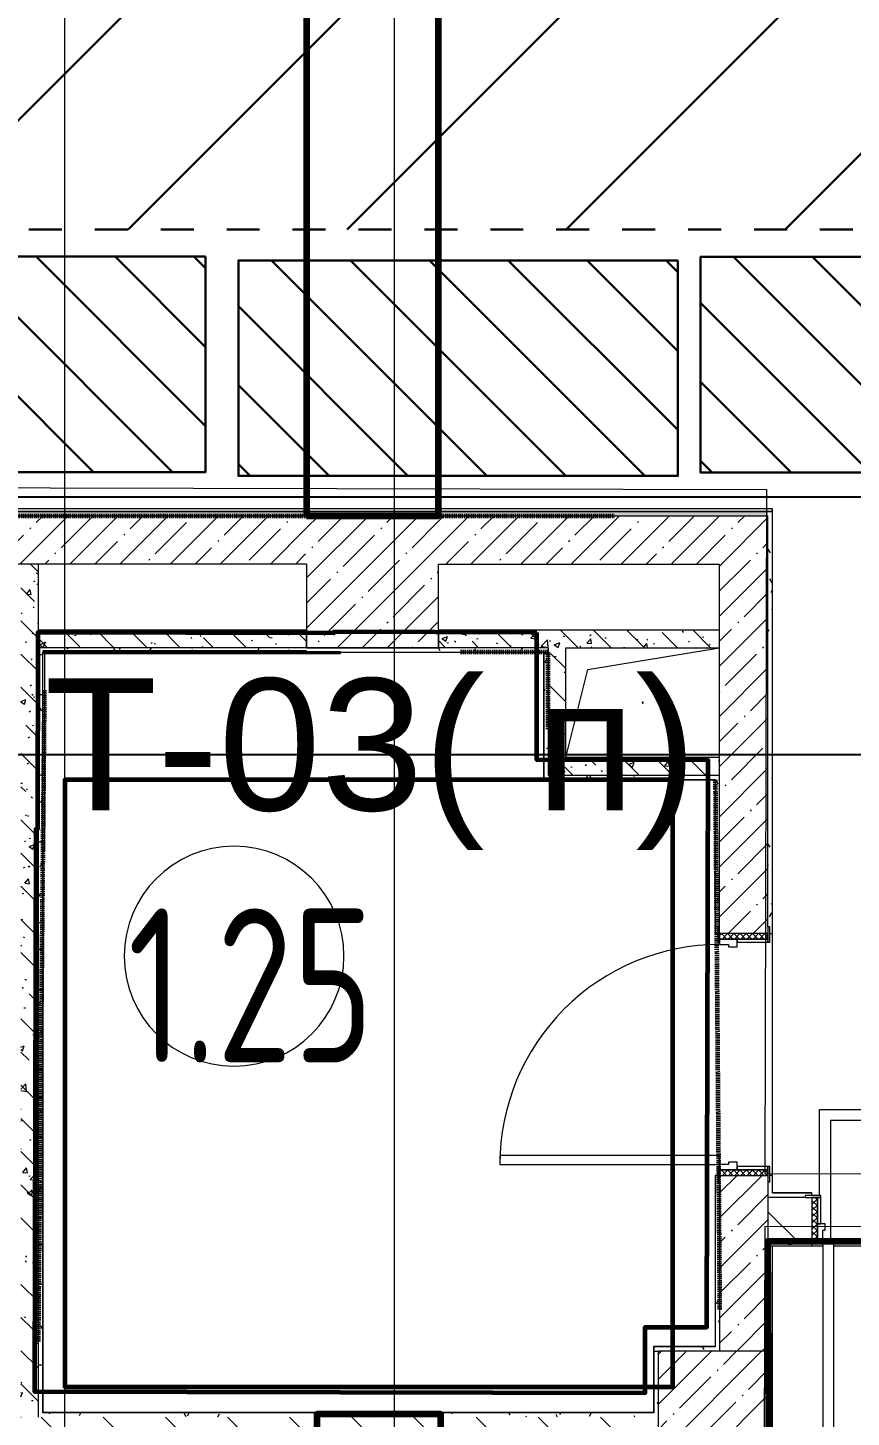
# Model space of a CAD drawing. Header units: millimetres. Extents: x -249154 to 415037, y -45458 to 354837.
# Drawn here: x 16906 to 20654, y 10964 to 17283 of the extents above; entities that cross this region are included whole.
import ezdxf

# ---------------------------------------------------------------- set-up
doc = ezdxf.new("R2010")
doc.units = ezdxf.units.MM
doc.linetypes.add('200_ШТРИХ__ш1_п0_6_', pattern=[320, 200, -120])
doc.linetypes.add('Штрих короткий', pattern=[600, 300, -300])
for name, color, linetype, lineweight in [('0) НЗ Ремонт штукатурка', 6, 'Continuous', 60), ('0) строит. леса', 20, 'Continuous', 30), ('1) FK16 Остаток', 12, 'Continuous', 60), ('2)1 штукатурка', 4, 'Continuous', 35), ('3)1 шпаклевка', 4, 'Continuous', 35), ('3.4) Ремонт базовой шпаклевки', 6, 'Continuous', 60), ('3.4) Шп. фин 4 в 529 поз 11227м2', 6, 'Continuous', 140), ('4) демонтаж НЗ №2', 1, 'Continuous', 35), ('4.4) РВР ремонт Штукатурки', 160, 'зигзаг', 35), ('5.5) Перег WD5', 3, 'Continuous', 60), ('501 заделка отвертсии ком', 5, 'Continuous', 158), ('549 штукатурка гипсом', 40, 'Continuous', 60), ('666 покраска FK1', 211, 'Continuous', 60), ('839 штук откосы', 3, 'Continuous', 158), ('874 шпакл откосы', 5, 'Continuous', 158), ('923 Люки', 170, 'Continuous', 120), ('A-AREA-BNDY', 7, 'Continuous', 5), ('A-AREA-IDEN', 7, 'Continuous', 9), ('A-DOOR-2', 7, 'Continuous', 5), ('A-DOOR-FRAM-2', 7, 'Continuous', 5), ('A-FLOR', 7, 'Continuous', 9), ('A-GENM', 7, 'Continuous', 9), ('A-WALL', 7, 'Continuous', 5), ('I-WALL', 7, 'Continuous', 5), ('S-COLS', 7, 'Continuous', 9), ('S-COLS-1', 7, 'Continuous', 5), ('Оси', 7, 'Continuous', 9)]:
    doc.layers.add(name, color=color, linetype=linetype, lineweight=lineweight)
for name, color, linetype, lineweight, true_color in [('A-DOOR-1', 7, 'Continuous', 5, 0xc0c0c0), ('A-DOOR-FRAM-1', 7, 'Continuous', 5, 0xc0c0c0), ('A-WALL-1', 9, 'Continuous', 5, 0x808080), ('A-WALL-FNSH-1', 9, 'Continuous', 5, 0x808080)]:
    doc.layers.add(name, color=color, linetype=linetype, lineweight=lineweight, true_color=true_color)
doc.styles.add('ISOCPEUR_1', font='isocpeur.ttf', dxfattribs={"height": 350})
doc.styles.get("Standard").update_dxf_attribs({"font": 'arial.ttf'})
doc.styles.add('СПДС', font='ГОСТ тип А.ttf', dxfattribs={"width": 0.9})
doc.linetypes.add('зигзаг', pattern='A,0.00254,-5.08,[131,ltypeshp.shx,S=5.08,R=0,X=-5.08,Y=0],-10.16,[131,ltypeshp.shx,S=5.08,R=180,X=5.08,Y=0],-5.08', length=20.32254)
doc.dimstyles.new('ISO-2_0_0_9К_Средний_округл2', dxfattribs={"dimscale": 304.8, "dimtxt": 199.196235, "dimasz": 0.492126, "dimexe": 0.393701, "dimexo": 0, "dimgap": 0, "dimtad": 1, "dimdec": 0, "dimrnd": 10, "dimzin": 0, "dimdsep": 46, "dimtxsty": 'ISOCPEUR_1', "dimblk1": 'OBLIQUE', "dimblk2": 'OBLIQUE', "dimsah": 1, "dimcen": 0.09, "dimdle": 0.393701, "dimazin": 0, "dimtfac": 1, "dimtdec": 4, "dimtix": 1, "dimtmove": 0, "dimatfit": 3, "dimfxl": 1, "dimtvp": 1, "dimtolj": 1, "dimtzin": 0, "dimarcsym": 2})
pattern_1 = [(135, (64.7, -136.06), (-141.4214, -141.4214), [])]
pattern_2 = [(45, (64.7, -136.06), (-114.0493, 114.0493), []), (45, (178.75, -136.06), (-114.0493, 114.0493), [201.612, -40.322, 6.706, -33.617])]
pattern_3 = [(135, (64.7, -136.06), (-150.8683, -150.8683), [213.36, -35.56, 7.112, -35.56]), (135, (64.7, 14.71), (-150.8683, -150.8683), []), (50, (64.7, -136.06), (255.0577, -22.3145), [26.67, -293.37]), (355, (64.7, -136.06), (-49.3404, 267.4791), [21.336, -234.696]), (100.451, (85.96, -137.92), (205.7195, 245.1636), [22.666, -249.326]), (46.184, (64.7, -64.94), (379.511, -58.86), [40.005, -440.055]), (96.636, (96.33, -69.85), (332.3634, 346.399), [33.999, -373.989]), (351.184, (64.7, -64.94), (332.367, 346.395), [32.004, -352.044]), (21, (100.26, -82.72), (212.2602, -143.1711), [26.67, -293.37]), (326, (100.26, -82.72), (86.5224, 257.8632), [21.336, -234.696]), (71.451, (117.95, -94.65), (298.784, 114.69), [22.666, -249.326]), (37.5, (64.7, -136.06), (4.32385, 118.3775), [6.706, -225.146, 6.706, -231.546, -235.585]), (37.5, (64.7, -136.06), (4.32385, 118.3775), [-470.103, 6.706, -228.879]), (7.5, (64.7, -136.06), (93.5476, 140.2533), [6.706, -129.134, 6.706, -219.812, -89.789]), (7.5, (64.7, -136.06), (93.5476, 140.2533), [-362.356, 6.706, -83.083]), (327.5, (-14.6, -136.06), (189.82734, -8.0202), [6.706, -82.194, 6.706, -270.662, -368.046]), (327.5, (-14.6, -136.06), (189.82734, -8.0202), [-366.268, 6.706, -361.34]), (317.5, (-50.16, -136.06), (207.3811, 35.5976), [6.706, -108.864, 6.706, -177.495, -261.366]), (317.5, (-50.16, -136.06), (207.3811, 35.5976), [-299.771, 6.706, -254.66])]
pattern_4 = [(0, (64.7, -136.06), (243.84, 60.96), [20.117, -162.763, 20.117, -162.763, -975.36]), (0, (64.7, -136.06), (243.84, 60.96), [-365.76, 20.117, -345.643, 20.117, -162.763, -426.72]), (0, (64.7, -136.06), (243.84, 60.96), [-914.4, 20.117, -101.803, 20.117, -284.683]), (120, (156.14, -105.58), (-174.71291, 180.69163), [20.117, -162.763, 20.117, -162.763, -975.36]), (120, (156.14, -105.58), (-174.71291, 180.69163), [-365.76, 20.117, -345.643, 20.117, -162.763, -426.72]), (120, (156.14, -105.58), (-174.71291, 180.69163), [-914.4, 20.117, -101.803, 20.117, -284.683]), (240, (186.62, 16.34), (-69.12709, -241.65163), [20.117, -162.763, 20.117, -162.763, -975.36]), (240, (186.62, 16.34), (-69.12709, -241.65163), [-365.76, 20.117, -345.643, 20.117, -162.763, -426.72]), (240, (186.62, 16.34), (-69.12709, -241.65163), [-914.4, 20.117, -101.803, 20.117, -284.683])]

# ---------------------------------------------------------------- blocks, each defined once
blk = doc.blocks.new('110_Дверь_СКБ_1Ст_Внутренняя1 - Д-4к_п__1100x2100h_Артистические EI30-23985503-Объем проектирования 1 этажа')
at = {"layer": 'A-DOOR-2'}
h = blk.add_hatch(dxfattribs=at)
h.set_pattern_fill('FP_85', color=256, style=0, pattern_type=2)
h.set_pattern_definition([(135, (1751.41, 174.685), (-14.14214, -14.14214), []), (225, (1751.41, 174.685), (14.14214, -14.14214), [])])
h.paths.add_polyline_path([(537.5, -110), (562.5, -110), (562.5, 110), (537.5, 110), (537.5, 102.1)])
at = {"layer": 'A-DOOR-FRAM-2'}
h = blk.add_hatch(dxfattribs=at)
h.set_pattern_fill('FP_86', color=256, style=0, pattern_type=2)
h.set_pattern_definition([(45, (-371.384, 174.685), (-14.1421, 14.1421), []), (135, (-371.384, 174.685), (-14.1421, -14.1421), [])])
h.paths.add_polyline_path([(-537.5, -110), (-512.5, -110), (-512.5, 110), (-537.5, 110)])
at = {"layer": 'A-DOOR-1'}
for p, q in [((-487.5, 1110), (-487.5, 110)), ((-447.5, 1110), (-487.5, 1110)), ((-447.5, 110), (-447.5, 1110)), ((-487.5, 110), (-447.5, 110))]:
    blk.add_line(p, q, dxfattribs=at)
blk.add_arc((-487.5, 110), 1000, 360, 90, dxfattribs=at)
at = {"layer": 'A-DOOR-FRAM-1'}
for p, q in [((-497.5, 118), (-567.5, 118)), ((-567.5, 118), (-567.5, 110)), ((-567.5, 110), (-497.5, 110)), ((-512.5, 110), (-537.5, 110)), ((-537.5, 110), (-537.5, -110)), ((-487.5, 110), (-512.5, 110)), ((-512.5, 110), (-512.5, 30)), ((-512.5, -110), (-512.5, 110)), ((-497.5, 110), (-512.5, 110)), ((-512.5, 110), (-512.5, 109)), ((-512.5, 109), (-497.5, 109)), ((-497.5, 110), (-497.5, 118)), ((-497.5, 109), (-497.5, 110)), ((-487.5, 70), (-487.5, 110)), ((-477.5, 70), (-487.5, 70)), ((-477.5, 30), (-477.5, 70)), ((512.5, 70), (502.5, 70)), ((502.5, 70), (502.5, 30)), ((512.5, 110), (512.5, 70)), ((537.5, 110), (512.5, 110)), ((592.5, 118), (522.5, 118)), ((522.5, 118), (522.5, 110)), ((537.5, 110), (522.5, 110)), ((522.5, 110), (522.5, 109)), ((522.5, 110), (592.5, 110)), ((522.5, 109), (537.5, 109)), ((537.5, 30), (537.5, 110)), ((562.5, 110), (537.5, 110)), ((537.5, 110), (537.5, -110)), ((537.5, 109), (537.5, 110)), ((562.5, -110), (562.5, 110)), ((592.5, 110), (592.5, 118)), ((-512.5, 30), (-477.5, 30)), ((-497.5, 30), (-512.5, 30)), ((-512.5, 30), (-512.5, -110)), ((-497.5, -110), (-497.5, 30)), ((502.5, 30), (537.5, 30)), ((537.5, 30), (522.5, 30)), ((522.5, 30), (522.5, -110)), ((537.5, -110), (537.5, 30)), ((-497.5, -110), (-567.5, -110)), ((-567.5, -110), (-567.5, -118)), ((-567.5, -118), (-497.5, -118)), ((-537.5, -110), (-512.5, -110)), ((-512.5, -110), (-497.5, -110)), ((-497.5, -118), (-497.5, -110)), ((522.5, -110), (537.5, -110)), ((592.5, -110), (522.5, -110)), ((522.5, -110), (522.5, -118)), ((522.5, -118), (592.5, -118)), ((537.5, -110), (562.5, -110)), ((592.5, -118), (592.5, -110))]:
    blk.add_line(p, q, dxfattribs=at)
blk = doc.blocks.new('BSC_Колонна _Прямоугольная - 500х500-V86-Объем проектирования 1 этажа')
at = {"layer": 'S-COLS-1'}
h = blk.add_hatch(dxfattribs=at)
h.set_pattern_fill('FP_103', color=256, style=0, pattern_type=2)
h.set_pattern_definition([(45, (-19960, -11150), (-114.0493, 114.0493), []), (45, (-19845.95, -11150), (-114.0493, 114.0493), [201.613, -40.323, 6.706, -33.617])])
h.paths.add_polyline_path([(-250, -250), (250, -250), (250, 250), (-250, 250), (-250, -50)])
for p, q in [((250, 250), (-250, 250)), ((-250, 250), (-250, -250)), ((250, -250), (250, 250)), ((-250, -250), (250, -250))]:
    blk.add_line(p, q, dxfattribs=at)
blk = doc.blocks.new('110_Дверь_СКБ_2Ст - Д-10 1800x2100h_Актовый зал EI30-23435156-Объем проектирования 1 этажа')
at = {"layer": 'A-DOOR-2'}
h = blk.add_hatch(dxfattribs=at)
h.set_pattern_fill('FP_114', color=256, style=0, pattern_type=2)
h.set_pattern_definition([(135, (1351.41, 164.685), (-14.1421, -14.1421), []), (225, (1351.41, 164.685), (14.1421, -14.1421), [])])
h.paths.add_polyline_path([(937.5, 100), (937.5, -100), (962.5, -100), (962.5, 100)])
at = {"layer": 'A-DOOR-FRAM-2'}
h = blk.add_hatch(dxfattribs=at)
h.set_pattern_fill('FP_115', color=256, style=0, pattern_type=2)
h.set_pattern_definition([(45, (-771.384, 164.685), (-14.1421, 14.1421), []), (135, (-771.384, 164.685), (-14.1421, -14.1421), [])])
h.paths.add_polyline_path([(-937.5, 100), (-937.5, -100), (-912.5, -100), (-912.5, 100)])
at = {"layer": 'A-DOOR-1'}
for p, q in [((-887.5, 1000), (-887.5, 100)), ((-837.5, 1000), (-887.5, 1000)), ((-837.5, 100), (-837.5, 1000)), ((912.5, 1000), (862.5, 1000)), ((862.5, 1000), (862.5, 100)), ((912.5, 100), (912.5, 1000)), ((-887.5, 100), (-837.5, 100)), ((862.5, 100), (912.5, 100))]:
    blk.add_line(p, q, dxfattribs=at)
for centre, start, end in [((-887.5, 100), 0, 90), ((912.5, 100), 90, 180)]:
    blk.add_arc(centre, 900, start, end, dxfattribs=at)
at = {"layer": 'A-DOOR-FRAM-1'}
for p, q in [((-897.5, 108), (-967.5, 108)), ((-967.5, 108), (-967.5, 100)), ((-967.5, 100), (-897.5, 100)), ((-912.5, 100), (-937.5, 100)), ((-937.5, 100), (-937.5, -100)), ((-887.5, 100), (-912.5, 100)), ((-912.5, 100), (-912.5, 20)), ((-912.5, -100), (-912.5, 100)), ((-897.5, 100), (-897.5, 108)), ((-887.5, 50), (-887.5, 100)), ((912.5, 100), (912.5, 50)), ((937.5, 100), (912.5, 100)), ((992.5, 108), (922.5, 108)), ((922.5, 108), (922.5, 100)), ((922.5, 100), (992.5, 100)), ((937.5, 20), (937.5, 100)), ((962.5, 100), (937.5, 100)), ((937.5, 100), (937.5, -100)), ((962.5, -100), (962.5, 100)), ((992.5, 100), (992.5, 108)), ((-912.5, 20), (-877.5, 20)), ((-897.5, 20), (-912.5, 20)), ((-912.5, 20), (-912.5, -100)), ((-897.5, -100), (-897.5, 20)), ((-877.5, 50), (-887.5, 50)), ((-877.5, 20), (-877.5, 50)), ((912.5, 50), (902.5, 50)), ((902.5, 50), (902.5, 20)), ((902.5, 20), (937.5, 20)), ((937.5, 20), (922.5, 20)), ((922.5, 20), (922.5, -100)), ((937.5, -100), (937.5, 20)), ((-897.5, -100), (-967.5, -100)), ((-967.5, -100), (-967.5, -108)), ((-967.5, -108), (-897.5, -108)), ((-937.5, -100), (-912.5, -100)), ((-912.5, -100), (-897.5, -100)), ((-897.5, -108), (-897.5, -100)), ((922.5, -100), (937.5, -100)), ((992.5, -100), (922.5, -100)), ((922.5, -100), (922.5, -108)), ((922.5, -108), (992.5, -108)), ((937.5, -100), (962.5, -100)), ((992.5, -108), (992.5, -100))]:
    blk.add_line(p, q, dxfattribs=at)
blk = doc.blocks.new('GM_Отверстие прямоугольное _в плите_ - Отверстие-21955854-Объем проектирования 1 этажа')
at = {"layer": 'A-GENM'}
for p, q in [((-250, 150), (350, 250)), ((-350, -250), (-250, 150))]:
    blk.add_line(p, q, dxfattribs=at)
for start, end in [(360, 180), (180, 360)]:
    blk.add_arc((0, 0), 2.5, start, end, dxfattribs=at)
blk = doc.blocks.new('BSC_Колонна _Прямоугольная - 500х500-V167-Объем проектирования 1 этажа')
at = {"layer": 'S-COLS-1'}
for p, q in [((250, 250), (-250, 250)), ((-250, 250), (-250, -250)), ((250, -250), (250, 250)), ((-250, -250), (250, -250))]:
    blk.add_line(p, q, dxfattribs=at)
blk = doc.blocks.new('Марка_Помещения - Номер-25198446-Объем проектирования 1 этажа')
at = {"layer": 'A-AREA-IDEN'}
for start, end in [(360, 180), (180, 360)]:
    blk.add_arc((0, 0), 2.5, start, end, dxfattribs=at)
blk = doc.blocks.new('_Oblique')
at = {"color": 0, "linetype": 'ByBlock', "lineweight": -2}
blk.add_line((-0.5, -0.5), (0.5, 0.5), dxfattribs=at)
blk = doc.blocks.new('*D2058')
at = {"layer": '5.5) Перег WD5', "color": 0, "lineweight": -2, "transparency": 16777216}
for p, q in [((529.7, 14268.9), (529.7, 13858.4)), ((154.7, 13956.5), (154.7, 14098.4)), ((34.7, 13978.4), (529.7, 13978.4)), ((529.7, 13978.4), (53078.3, 13978.4))]:
    blk.add_line(p, q, dxfattribs=at)
at = {"layer": 'Defpoints', "color": 0, "transparency": 16777216}
for p in [(529.7, 14268.9), (529.7, 13978.4), (154.7, 13956.5)]:
    blk.add_point(p, dxfattribs=at)
at = {"layer": '5.5) Перег WD5', "color": 0, "lineweight": -2, "transparency": 16777216, "xscale": 304.8, "yscale": 304.8, "zscale": 304.8, "rotation": 180}
blk.add_blockref('_Oblique', (154.7, 13978.4), dxfattribs=at)
at = {"layer": '5.5) Перег WD5', "color": 0, "lineweight": -2, "transparency": 16777216, "xscale": 304.8, "yscale": 304.8, "zscale": 304.8}
blk.add_blockref('_Oblique', (529.7, 13978.4), dxfattribs=at)
at = {"layer": '5.5) Перег WD5', "color": 0, "lineweight": 25, "transparency": 16777216, "insert": (52518.3, 14445.1), "char_height": 350, "width": 455.087, "attachment_point": 1, "line_spacing_factor": 1.149209, "style": 'ISOCPEUR_1'}
blk.add_mtext('\\A1;380', dxfattribs=at)
blk = doc.blocks.new('*D2046')
at = {"layer": '5.5) Перег WD5', "color": 0, "lineweight": -2, "transparency": 16777216}
for p, q in [((6824.7, 15127.8), (6824.7, 15269.6)), ((7162.2, 14838.9), (7162.2, 15269.6)), ((6704.7, 15149.6), (7162.2, 15149.6)), ((7162.2, 15149.6), (62460.5, 15149.6))]:
    blk.add_line(p, q, dxfattribs=at)
at = {"layer": 'Defpoints', "color": 0, "transparency": 16777216}
for p in [(6824.7, 15127.8), (7162.2, 15149.6), (7162.2, 14838.9)]:
    blk.add_point(p, dxfattribs=at)
at = {"layer": '5.5) Перег WD5', "color": 0, "lineweight": -2, "transparency": 16777216, "xscale": 304.8, "yscale": 304.8, "zscale": 304.8, "rotation": 180}
blk.add_blockref('_Oblique', (6824.7, 15149.6), dxfattribs=at)
at = {"layer": '5.5) Перег WD5', "color": 0, "lineweight": -2, "transparency": 16777216, "xscale": 304.8, "yscale": 304.8, "zscale": 304.8}
blk.add_blockref('_Oblique', (7162.2, 15149.6), dxfattribs=at)
at = {"layer": '5.5) Перег WD5', "color": 0, "lineweight": 25, "transparency": 16777216, "insert": (61871.5, 15616.3), "char_height": 350, "width": 478.071, "attachment_point": 1, "line_spacing_factor": 1.149209, "style": 'ISOCPEUR_1'}
blk.add_mtext('\\A1;340', dxfattribs=at)

msp = doc.modelspace()

# ---------------------------------------------------------------- hatches: boundary and pattern name
at = {"layer": '0) строит. леса', "linetype": 'Штрих короткий', "ltscale": 0.5}
h = msp.add_hatch(dxfattribs=at)
h.set_pattern_fill('ANSI31', color=256, scale=222)
h.paths.add_polyline_path([(15679.9, 25037.1), (27261.3, 25037.1), (27261.3, 16365.4), (15679.9, 16365.4)])
at = {"layer": '0) строит. леса'}
h = msp.add_hatch(dxfattribs=at)
h.set_pattern_fill('ANSI31', color=256, scale=80, angle=-90)
h.set_pattern_definition([(315, (161594.46, 12042.7), (179.60512, 179.60512), [])])
h.paths.add_polyline_path([(17715.3, 16242.4), (15715.3, 16242.4), (15715.3, 15262.4), (17715.3, 15262.4)])
h = msp.add_hatch(dxfattribs=at)
h.set_pattern_fill('ANSI31', color=256, scale=80, angle=-90)
h.set_pattern_definition([(315, (165846.67, 12041.19), (179.60512, 179.60512), [])])
h.paths.add_polyline_path([(21967.6, 16240.9), (19967.6, 16240.9), (19967.6, 15260.9), (21967.6, 15260.9)])
h = msp.add_hatch(dxfattribs=at)
h.set_pattern_fill('ANSI31', color=256, scale=80, angle=-90)
h.set_pattern_definition([(315, (163743.6, 12025.7), (179.60512, 179.60512), [])])
h.paths.add_polyline_path([(19864.5, 16225.4), (17864.5, 16225.4), (17864.5, 15245.4), (19864.5, 15245.4)])
at = {"layer": 'I-WALL'}
h = msp.add_hatch(dxfattribs=at)
h.set_pattern_fill('FP_191', color=256, style=0, pattern_type=2)
h.set_pattern_definition(pattern_4)
h.paths.add_polyline_path([(18309.5, 15063.9), (20274.7, 15063.9), (20274.7, 15083.9), (16244.7, 15083.9), (16246.4, 15071.9), (16274.7, 15071.9), (16274.7, 15063.9), (18175, 15063.9)])
h.paths.add_polyline_path([(15114.7, 15063.9), (15114.7, 15071.9), (15144.7, 15071.9), (15144.7, 15083.9), (13754.7, 15083.9), (13754.7, 15063.9), (14954.7, 15063.9)])
h = msp.add_hatch(dxfattribs=at)
h.set_pattern_fill('FP_1', color=256, style=0, pattern_type=2)
h.set_pattern_definition(pattern_2)
h.paths.add_polyline_path([(20274.7, 14843.9), (20274.7, 15063.9), (18775, 15063.9), (18775, 14843.9), (20261.7, 14843.9)])
h.paths.add_polyline_path([(16374.7, 14843.9), (18175, 14843.9), (18175, 15063.9), (16244.7, 15063.9), (16246.4, 14843.9), (16274.7, 14843.9)])
h.paths.add_polyline_path([(14974.7, 14843.9), (15144.7, 14843.9), (15144.7, 15063.9), (14374.7, 15063.9), (14374.7, 14843.9), (14954.7, 14843.9)])
h = msp.add_hatch(dxfattribs=at)
h.set_pattern_fill('FP_191', color=256, style=0, pattern_type=2)
h.set_pattern_definition(pattern_4)
h.paths.add_polyline_path([(20274.7, 11983.9), (20294.7, 11983.9), (20294.7, 12063.9), (20282.7, 12063.9), (20282.7, 12033.9), (20274.7, 12033.9)])
h.paths.add_polyline_path([(20294.7, 13163.9), (20294.7, 15083.9), (20274.7, 15083.9), (20274.7, 13193.9), (20282.7, 13193.9), (20282.7, 13163.9)])
h = msp.add_hatch(dxfattribs=at)
h.set_pattern_fill('FP_41', color=256, style=0, pattern_type=2)
h.set_pattern_definition(pattern_3)
h.paths.add_polyline_path([(16954.7, 10963.9), (16954.7, 14843.9), (16874.7, 14843.9), (16874.7, 10963.9)])
h = msp.add_hatch(dxfattribs=at)
h.set_pattern_fill('FP_1', color=256, style=0, pattern_type=2)
h.set_pattern_definition(pattern_2)
h.paths.add_polyline_path([(20274.7, 11263.9), (20274.7, 12063.9), (20054.7, 12063.9), (20054.7, 11263.9)])
h.paths.add_polyline_path([(20274.7, 13163.9), (20274.7, 14843.9), (20054.7, 14843.9), (20054.7, 13163.9)])
h = msp.add_hatch(dxfattribs=at)
h.set_pattern_fill('FP_41', color=256, style=0, pattern_type=2)
h.set_pattern_definition(pattern_3)
h.paths.add_polyline_path([(16974.7, 14463.9), (18174.7, 14463.9), (18174.7, 14543.9), (16954.7, 14543.9), (16954.7, 14463.9)])
h = msp.add_hatch(dxfattribs=at)
h.set_pattern_fill('FP_41', color=256, style=0, pattern_type=2)
h.set_pattern_definition(pattern_3)
h.paths.add_polyline_path([(20054.7, 14463.9), (20054.7, 14543.9), (18775, 14543.9), (18775, 14463.9), (20034.7, 14463.9)])
h = msp.add_hatch(dxfattribs=at)
h.set_pattern_fill('FP_191', color=256, style=0, pattern_type=2)
h.set_pattern_definition(pattern_4)
h.paths.add_polyline_path([(18175, 14443.9), (19274.7, 14443.9), (19274.7, 14463.9), (16954.7, 14463.9), (16954.7, 14443.9), (18174.7, 14443.9)])
h = msp.add_hatch(dxfattribs=at)
h.set_pattern_fill('FP_191', color=256, style=0, pattern_type=2)
h.set_pattern_definition(pattern_4)
h.paths.add_polyline_path([(16954.7, 10983.9), (16974.7, 10984.9), (16974.7, 14443.9), (16954.7, 14443.9), (16954.7, 11283.9)])
h = msp.add_hatch(dxfattribs=at)
h.set_pattern_fill('FP_191', color=256, style=0, pattern_type=2)
h.set_pattern_definition(pattern_4)
h.paths.add_polyline_path([(19254.7, 13863.9), (19274.7, 13863.9), (19274.7, 14443.9), (19254.7, 14442.9), (19254.7, 13883.9)])
h = msp.add_hatch(dxfattribs=at)
h.set_pattern_fill('FP_41', color=256, style=0, pattern_type=2)
h.set_pattern_definition(pattern_3)
h.paths.add_polyline_path([(19354.7, 13883.9), (19354.7, 14463.9), (19274.7, 14463.9), (19274.7, 13883.9), (19341, 13883.9)])
h = msp.add_hatch(dxfattribs=at)
h.set_pattern_fill('FP_41', color=256, style=0, pattern_type=2)
h.set_pattern_definition(pattern_3)
h.paths.add_polyline_path([(20034.7, 13883.9), (20054.7, 13883.9), (20054.7, 13963.9), (19354.7, 13963.9), (19354.7, 13883.9)])
h = msp.add_hatch(dxfattribs=at)
h.set_pattern_fill('FP_191', color=256, style=0, pattern_type=2)
h.set_pattern_definition(pattern_4)
h.paths.add_polyline_path([(19341, 13863.9), (20054.7, 13863.9), (20054.7, 13883.9), (19274.7, 13883.9), (19274.7, 13863.9)])
h = msp.add_hatch(dxfattribs=at)
h.set_pattern_fill('FP_191', color=256, style=0, pattern_type=2)
h.set_pattern_definition(pattern_4)
h.paths.add_polyline_path([(20054.7, 11263.9), (20053.9, 12033.9), (20046.7, 12036.2), (20046.7, 12063.9), (20034.7, 12063.9), (20034.7, 11263.9)])
h.paths.add_polyline_path([(20046.7, 13163.9), (20046.7, 13193.9), (20054.7, 13193.9), (20054.7, 13863.9), (20034.7, 13862.9), (20034.7, 13163.9)])
h = msp.add_hatch(dxfattribs=at)
h.set_pattern_fill('FP_191', color=256, style=0, pattern_type=2)
h.set_pattern_definition(pattern_4)
h.paths.add_polyline_path([(22435.6, 11963.9), (22634.7, 11963.9), (22634.4, 11983.9), (22374.7, 11983.9), (22374.7, 11971.9), (22404.7, 11971.9), (22404.7, 11963.9)])
h.paths.add_polyline_path([(20372.5, 11963.9), (20444.7, 11963.9), (20444.7, 11971.9), (20474.7, 11971.9), (20474.7, 11983.9), (20294.7, 11983), (20274.7, 11963.9), (20294.7, 11963.9)])
h.paths.add_polyline_path([(20274.7, 11963.9), (20294.7, 11983.9), (20274.7, 11983.9)])
h = msp.add_hatch(dxfattribs=at)
h.set_pattern_fill('FP_23', color=256, style=0, pattern_type=2)
h.set_pattern_definition(pattern_1)
h.paths.add_polyline_path([(22435.6, 11763.9), (22654.7, 11763.9), (22654.7, 11963.9), (22374.7, 11963.9), (22374.7, 11763.9), (22404.7, 11763.9)])
h.paths.add_polyline_path([(20307, 11763.9), (20474.7, 11763.9), (20474.7, 11963.9), (20274.7, 11963.9), (20274.7, 11763.9), (20294.7, 11763.9)])
h = msp.add_hatch(dxfattribs=at)
h.set_pattern_fill('FP_191', color=256, style=0, pattern_type=2)
h.set_pattern_definition(pattern_4)
h.paths.add_polyline_path([(22435.6, 11743.9), (22633.7, 11743.9), (22634.3, 11763.9), (22404.7, 11761.6), (22404.7, 11755.9), (22374.7, 11755.9), (22374.7, 11743.9), (22404.7, 11743.9)])
h.paths.add_polyline_path([(20294.7, 11743.9), (20474.7, 11743.9), (20474.7, 11755.9), (20444.7, 11755.9), (20444.7, 11763.9), (20284.7, 11763.9), (20284.7, 11743.9)])
h = msp.add_hatch(dxfattribs=at)
h.set_pattern_fill('FP_191', color=256, style=0, pattern_type=2)
h.set_pattern_definition(pattern_4)
h.paths.add_polyline_path([(20034.7, 11263.9), (20033.7, 11283.9), (19754.7, 11283.9), (19754.7, 11263.9), (20034.2, 11263.9)])
h = msp.add_hatch(dxfattribs=at)
h.set_pattern_fill('FP_191', color=256, style=0, pattern_type=2)
h.set_pattern_definition(pattern_4)
h.paths.add_polyline_path([(19774.7, 10963.9), (19774.7, 11263.9), (19754.7, 11263.9), (19754.7, 10963.9)])
h = msp.add_hatch(dxfattribs=at)
h.set_pattern_fill('FP_23', color=256, style=0, pattern_type=2)
h.set_pattern_definition(pattern_1)
h.paths.add_polyline_path([(19774.7, 10763.9), (19774.7, 10963.9), (14274.7, 10963.9), (14274.7, 10763.9), (19341, 10763.9)])
h = msp.add_hatch(dxfattribs=at)
h.set_pattern_fill('FP_191', color=256, style=0, pattern_type=2)
h.set_pattern_definition(pattern_4)
h.paths.add_polyline_path([(19754.7, 10963.9), (19753.7, 10983.9), (16954.7, 10981.8), (16954.7, 10963.9), (19341, 10963.9)])
at = {"layer": 'S-COLS-1'}
h = msp.add_hatch(dxfattribs=at)
h.set_pattern_fill('FP_1', color=256, style=0, pattern_type=2)
h.set_pattern_definition(pattern_2)
h.paths.add_polyline_path([(18175, 14463.9), (18775, 14463.9), (18775, 15063.9), (18175, 15063.9), (18175, 14696.4)])

# ---------------------------------------------------------------- linework, layer by layer
at = {"layer": '0) НЗ Ремонт штукатурка', "color": 3, "linetype": '200_ШТРИХ__ш1_п0_6_', "ltscale": 0.03}
for points in [[(13754.7, 10835.7), (13774.7, 15063.9), (19574.6, 15063.9)], [(20034.7, 13862.9), (20054.7, 11452.1)]]:
    msp.add_lwpolyline(points, dxfattribs=at)
at = {"layer": '0) НЗ Ремонт штукатурка', "color": 4, "linetype": '200_ШТРИХ__ш1_п0_6_', "ltscale": 0.03}
msp.add_lwpolyline([(19274.7, 14094), (19274.7, 14442.9), (18871.2, 14442.9)], dxfattribs=at)
at = {"layer": '0) НЗ Ремонт штукатурка', "linetype": '200_ШТРИХ__ш1_п0_6_', "ltscale": 0.03}
msp.add_lwpolyline([(16954.7, 11308), (16982.7, 14270.1)], dxfattribs=at)
at = {"layer": '0) строит. леса', "linetype": 'Штрих короткий', "ltscale": 0.5}
msp.add_lwpolyline([(15679.9, 25037.1), (27261.3, 25037.1), (27261.3, 16365.4), (15679.9, 16365.4)], close=True, dxfattribs=at)
at = {"layer": '0) строит. леса'}
for points in [[(17715.3, 16242.4), (15715.3, 16242.4), (15715.3, 15262.4), (17715.3, 15262.4)], [(21967.6, 16240.9), (19967.6, 16240.9), (19967.6, 15260.9), (21967.6, 15260.9)], [(19864.5, 16225.4), (17864.5, 16225.4), (17864.5, 15245.4), (19864.5, 15245.4)]]:
    msp.add_lwpolyline(points, close=True, dxfattribs=at)
at = {"layer": '1) FK16 Остаток'}
msp.add_lwpolyline([(16974.7, 14444.9), (18175, 14443.9)], dxfattribs=at)
at = {"layer": '2)1 штукатурка'}
msp.add_lwpolyline([(21973.7, 7763.9), (20293.7, 7872.9), (20273.7, 11763.9), (22653.7, 11763.9), (22653.7, 10742.9), (28065.2, 10730.2), (28065.2, 13622.9), (34294.7, 13622.9), (34273.7, 22867.9), (38373.7, 22824.2)], dxfattribs=at)
at = {"layer": '3)1 шпаклевка', "flags": 128}
msp.add_lwpolyline([(19223.4, 14533.4), (18298.9, 14535.6), (18298.9, 14529.6), (16952.4, 14532.7), (16950.3, 13638.7), (16943.3, 13638.7), (16937.3, 11080.7), (19715.2, 11074.2), (19716, 11374.2), (19996, 11373.6), (20002, 13951.6), (19222, 13953.4)], close=True, dxfattribs=at)
at = {"layer": '3.4) Ремонт базовой шпаклевки', "linetype": 'Штрих короткий', "ltscale": 0.01}
msp.add_lwpolyline([(19841.9, 13862.9), (17074.7, 13862.9), (17074.7, 11101.5), (19841.9, 11101.5)], close=True, dxfattribs=at)
at = {"layer": '3.4) Шп. фин 4 в 529 поз 11227м2'}
msp.add_lwpolyline([(21974.7, 7763.9), (20294.7, 7872.9), (20274.7, 11763.9), (22654.7, 11763.9), (22654.7, 10742.9), (28066.2, 10730.2), (28066.2, 13622.9), (34295.7, 13622.9), (34274.7, 22867.9), (38374.7, 22824.2)], dxfattribs=at)
at = {"layer": '4) демонтаж НЗ №2'}
msp.add_lwpolyline([(21974.7, 7763.9), (20294.7, 7872.9), (20274.7, 11763.9), (22654.7, 11763.9), (22654.7, 10742.9), (28066.2, 10730.2), (28066.2, 13622.9), (34295.7, 13622.9), (34274.7, 22867.9), (38374.7, 22824.2)], dxfattribs=at)
at = {"layer": '4.4) РВР ремонт Штукатурки', "ltscale": 0.1}
msp.add_lwpolyline([(16974.7, 14444.9), (18175, 14443.9)], dxfattribs=at)
at = {"layer": '501 заделка отвертсии ком', "ltscale": 0.5}
msp.add_lwpolyline([(18220.8, 10732.4), (18786.1, 10732.4), (18786.1, 10978.3), (18220.8, 10978.3)], close=True, dxfattribs=at)
at = {"layer": '549 штукатурка гипсом', "ltscale": 0.01}
msp.add_lwpolyline([(19841.9, 13862.9), (17074.7, 13862.9), (17074.7, 11101.5), (19841.9, 11101.5)], close=True, dxfattribs=at)
at = {"layer": '666 покраска FK1'}
msp.add_lwpolyline([(21974.7, 7763.9), (20294.7, 7872.9), (20274.7, 11763.9), (22654.7, 11763.9), (22654.7, 10742.9), (28066.2, 10730.2), (28066.2, 13622.9), (34295.7, 13622.9), (34274.7, 22867.9), (38374.7, 22824.2)], dxfattribs=at)
at = {"layer": '666 покраска FK1', "flags": 128}
msp.add_lwpolyline([(19223.4, 14533.4), (18298.9, 14535.6), (18298.9, 14529.6), (16952.4, 14532.7), (16950.3, 13638.7), (16943.3, 13638.7), (16937.3, 11080.7), (19715.2, 11074.2), (19716, 11374.2), (19996, 11373.6), (20002, 13951.6), (19222, 13953.4)], close=True, dxfattribs=at)
at = {"layer": '839 штук откосы', "ltscale": 0.5}
msp.add_lwpolyline([(18175, 15063.9), (18775, 15063.9), (18775, 26132.9), (18175, 26132.9)], close=True, dxfattribs=at)
at = {"layer": '874 шпакл откосы', "ltscale": 0.5}
msp.add_lwpolyline([(18175, 15063.9), (18775, 15063.9), (18775, 26132.9), (18175, 26132.9)], close=True, dxfattribs=at)
at = {"layer": 'A-AREA-BNDY', "flags": 128}
msp.add_lwpolyline([(21942.9, 26797), (20284.9, 26800.9), (20284.1, 26428.1), (18804.3, 26431.6), (18803.8, 26224.4), (18141.8, 26226), (18142.3, 26431), (14844.1, 26438.7), (14839.8, 24623.7), (13768.8, 24626.2), (13763.1, 22199.2), (14394.1, 22197.7), (14392.6, 21534.7), (13761.6, 21536.2), (13754.3, 18457.2), (14385.3, 18455.8), (14383.8, 17786.8), (13752.8, 17788.2), (13746.7, 15198.2), (20267.7, 15182.9), (20260.4, 12072.9), (22598.4, 12067.5)], dxfattribs=at)
msp.add_lwpolyline([(28059.5, 7854.6), (28066.4, 10812.6), (22595.5, 10825.5), (22597.8, 11825.5), (20259.8, 11830.9), (20257.5, 10851.9), (20236.5, 10842), (20229.5, 7873)], close=True, dxfattribs=at)
at = {"layer": 'A-FLOR'}
for p, q in [((18175, 15094.9), (18175, 17713.9)), ((18775, 17713.9), (18775, 15094.9)), ((20294.7, 11983.9), (20294.7, 15083.9)), ((18329.2, 14443.9), (19254.7, 14443.9)), ((19254.7, 14442.9), (19254.7, 13863.9)), ((19254.7, 13863.9), (20034.7, 13863.9)), ((20034.7, 13862.9), (20034.7, 13163.9)), ((16974.7, 10984.9), (16974.7, 13542.9)), ((20034.7, 13163.9), (20046.7, 13163.9)), ((20282.7, 13163.9), (20294.7, 13163.9)), ((20509.3, 12362.8), (22324.5, 12362.8)), ((20509.3, 11971.9), (20509.3, 12362.8)), ((22274.5, 12312.8), (20559.3, 12312.8)), ((20559.3, 12312.8), (20559.3, 11763.9)), ((20046.7, 12063.9), (20034.7, 12063.9)), ((20034.7, 12063.9), (20034.7, 11283.9)), ((20524.7, 11762.8), (20514.7, 11762.8)), ((20294.7, 7783.9), (20294.7, 11743.9)), ((20294.7, 11743.9), (20524.7, 11743.9)), ((20574.7, 11743.9), (22274.7, 11743.9)), ((20033.7, 11283.9), (19754.7, 11283.9)), ((19754.7, 11283.9), (19754.7, 10983.9)), ((19753.7, 10983.9), (16974.7, 10983.9))]:
    msp.add_line(p, q, dxfattribs=at)
at = {"layer": 'A-WALL'}
for p, q in [((20295.7, 15083.9), (20294.7, 15083.9)), ((18329.2, 14443.9), (18329.2, 14442.9)), ((20034.7, 13863.9), (20034.7, 13862.9)), ((20034.7, 11283.9), (20033.7, 11283.9)), ((16974.7, 10983.9), (16974.7, 10984.9)), ((19754.7, 10983.9), (19753.7, 10983.9))]:
    msp.add_line(p, q, dxfattribs=at)
at = {"layer": 'A-WALL-1'}
for p, q in [((20294.7, 15083.9), (16244.7, 15083.9)), ((16274.7, 15063.9), (20274.7, 15063.9)), ((20274.7, 13193.9), (20274.7, 15063.9)), ((18175, 14843.9), (16274.7, 14843.9)), ((16954.7, 14543.9), (16954.7, 14843.9)), ((18775, 14843.9), (20054.7, 14843.9)), ((20054.7, 13193.9), (20054.7, 14843.9)), ((18174.7, 14543.9), (16954.7, 14543.9)), ((18174.7, 14463.9), (18174.7, 14543.9)), ((20054.7, 14543.9), (18775, 14543.9)), ((18775, 14543.9), (18775, 14463.9)), ((16954.7, 10963.9), (16954.7, 14463.9)), ((19274.7, 14463.9), (16954.7, 14463.9)), ((16982.7, 14443.9), (18329.2, 14443.9)), ((19254.7, 14443.9), (19254.7, 14442.9)), ((19274.7, 14463.9), (19274.7, 13883.9)), ((19354.7, 14463.9), (20054.7, 14463.9)), ((19354.7, 13963.9), (19354.7, 14463.9)), ((20054.7, 13963.9), (19354.7, 13963.9)), ((19274.7, 13883.9), (20054.7, 13883.9)), ((20054.7, 12033.9), (20054.7, 11263.9)), ((20274.7, 12033.9), (20274.7, 11263.9)), ((20294.7, 12063.9), (20282.7, 12063.9)), ((20444.7, 11963.9), (20274.7, 11963.9)), ((20295.7, 11983.9), (20294.7, 11983.9)), ((20474.7, 11971.9), (20474.7, 11983.9)), ((20274.7, 11763.9), (20444.7, 11763.9)), ((20444.7, 11763.9), (20284.7, 11763.9)), ((20284.7, 11763.9), (20284.7, 11743.9)), ((20474.7, 11743.9), (20474.7, 11755.9)), ((20284.7, 11743.9), (20294.7, 11743.9))]:
    msp.add_line(p, q, dxfattribs=at)
at = {"layer": 'A-WALL-FNSH-1'}
for p, q in [((20295.7, 15094.9), (16244.7, 15094.9)), ((16244.7, 15083.9), (20294.7, 15083.9)), ((20294.7, 15083.9), (20294.7, 15083.9)), ((20295.7, 13163.9), (20295.7, 15094.9)), ((18329.2, 14444.9), (16982.7, 14444.9)), ((16982.7, 14436.9), (18329.2, 14436.9)), ((18329.2, 14443.9), (18329.2, 14444.9)), ((18329.2, 14442.9), (19253.7, 14442.9)), ((18329.2, 14436.9), (18329.2, 14442.9)), ((19253.7, 14442.9), (19253.7, 13862.9)), ((19253.7, 13862.9), (20033.7, 13862.9)), ((20033.7, 13862.9), (20033.7, 13163.9)), ((16975.7, 10984.9), (16975.7, 13542.9)), ((20033.7, 13163.9), (20034.7, 13163.9)), ((20294.7, 13163.9), (20295.7, 13163.9)), ((20033.7, 12063.9), (20033.7, 11284.9)), ((20034.7, 12063.9), (20033.7, 12063.9)), ((20295.7, 12063.9), (20294.7, 12063.9)), ((20295.7, 11984.9), (20295.7, 12063.9)), ((20474.7, 11984.9), (20295.7, 11984.9)), ((20295.7, 11983.9), (20474.7, 11983.9)), ((20474.7, 11983.9), (20474.7, 11984.9)), ((20284.7, 11743.9), (20284.7, 11742.9)), ((20284.7, 11742.9), (20294.7, 11742.9)), ((20295.7, 11742.9), (20474.7, 11742.9)), ((20295.7, 10763.9), (20295.7, 11742.9)), ((20474.7, 11742.9), (20474.7, 11743.9)), ((20033.7, 11284.9), (19753.7, 11284.9)), ((19753.7, 11284.9), (19753.7, 10984.9)), ((19753.7, 10984.9), (16975.7, 10984.9))]:
    msp.add_line(p, q, dxfattribs=at)
at = {"layer": 'I-WALL'}
for p, q in [((16974.7, 13542.9), (16974.7, 14444.9)), ((16982.7, 14444.9), (16974.7, 14444.9)), ((16982.7, 14436.9), (16982.7, 13542.9)), ((16982.7, 13542.9), (16975.7, 13542.9))]:
    msp.add_line(p, q, dxfattribs=at)
at = {"layer": 'S-COLS-1'}
for p, q in [((18775, 15063.9), (18175, 15063.9)), ((18175, 14843.9), (18175, 14463.9)), ((18775, 14463.9), (18775, 14843.9)), ((18175, 14463.9), (18775, 14463.9))]:
    msp.add_line(p, q, dxfattribs=at)
at = {"layer": 'Оси'}
for points in [[(17074.7, -2042.3), (17074.7, 2957.7), (17074.7, 22262), (17074.7, 27262)], [(18574.7, -2042.3), (18574.7, 2957.7), (18574.7, 22262), (18574.7, 27262)]]:
    msp.add_lwpolyline(points, dxfattribs=at)

# ---------------------------------------------------------------- block references
at = {"layer": 'A-AREA-IDEN', "xscale": 199.9999999999999, "yscale": 199.9999999999999, "zscale": 199.9999999999999}
msp.add_blockref('Марка_Помещения - Номер-25198446-Объем проектирования 1 этажа', (17844.9, 13060.7), dxfattribs=at)
at = {"layer": 'A-DOOR-1'}
for name, p, rotation in [('110_Дверь_СКБ_1Ст_Внутренняя1 - Д-4к_п__1100x2100h_Артистические EI30-23985503-Объем проектирования 1 этажа', (20164.7, 12601.4), 90), ('110_Дверь_СКБ_2Ст - Д-10 1800x2100h_Актовый зал EI30-23435156-Объем проектирования 1 этажа', (21437.2, 11863.9), 180)]:
    msp.add_blockref(name, p, dxfattribs=dict(at, rotation=rotation))
at = {"layer": 'A-GENM'}
msp.add_blockref('GM_Отверстие прямоугольное _в плите_ - Отверстие-21955854-Объем проектирования 1 этажа', (19704.7, 14213.9), dxfattribs=at)
at = {"layer": 'S-COLS'}
for name in ['BSC_Колонна _Прямоугольная - 500х500-V86-Объем проектирования 1 этажа', 'BSC_Колонна _Прямоугольная - 500х500-V167-Объем проектирования 1 этажа']:
    msp.add_blockref(name, (20024.7, 11013.9), dxfattribs=at)

# ---------------------------------------------------------------- texts
at = {"layer": '923 Люки', "insert": (16982.7, 14323.8), "char_height": 600, "width": 3064.482, "attachment_point": 1}
msp.add_mtext('T-03( п)', dxfattribs=at)
at = {"layer": 'A-AREA-IDEN', "insert": (17361.1, 13277.8), "char_height": 700, "width": 1212.151, "attachment_point": 1, "style": 'СПДС'}
msp.add_mtext('1.25', dxfattribs=at)

# ---------------------------------------------------------------- dimensions: what is measured, and where the dimension line sits
at = {"layer": '5.5) Перег WD5', "color": 18, "lineweight": 25, "true_color": 0x000000}
for base, p1, p2, override, picture, middle in [((7162.2018714, 15149.6492175), (6824.7018714, 15127.7574188), (7162.2018714, 14838.9378314), {"dimasz": 1, "dimpost": '<>', "dimtxsty": 'ISOCPEUR_1', "dimfxl": 444.21054}, '*D2046', (62110.5131011, 15149.6492175)), ((529.7, 13978.4), (154.7, 13956.5), (529.7, 14268.9), {"dimasz": 1, "dimpost": '<>', "dimtxsty": 'ISOCPEUR_1', "dimfxl": 488.106003}, '*D2058', (52745.8, 13978.4))]:
    dim = msp.add_linear_dim(base=base, p1=p1, p2=p2, dimstyle='ISO-2_0_0_9К_Средний_округл2', override=override, dxfattribs=at)
    dim.commit()
    dim.dimension.update_dxf_attribs({"geometry": picture, "text_midpoint": middle, "dimtype": 160})

doc.saveas('drawing.dxf')
